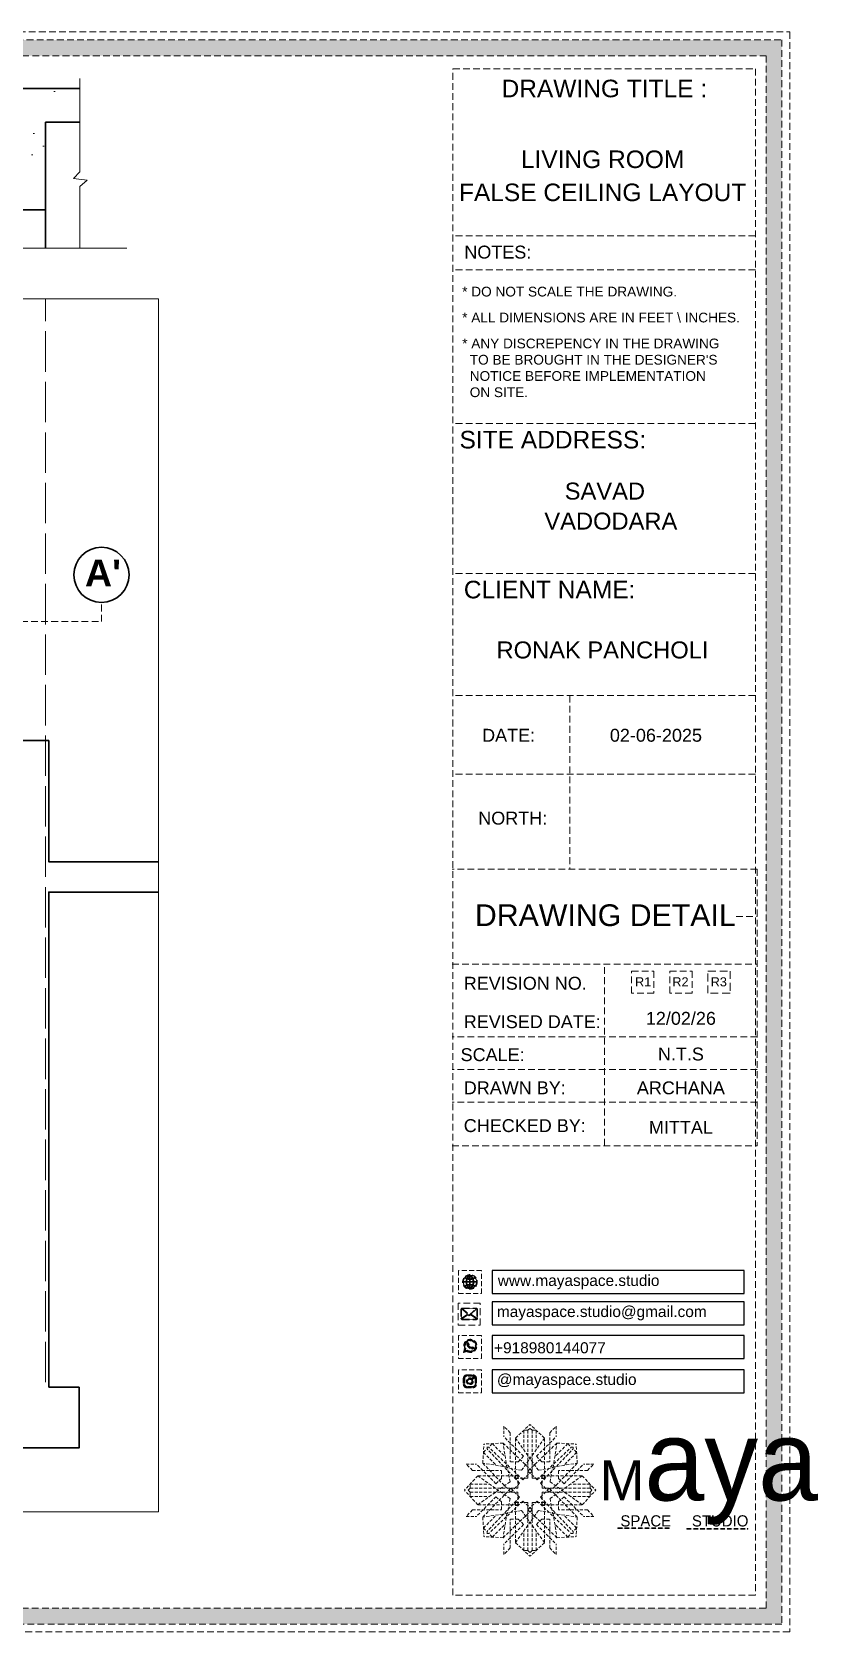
# Model space of a CAD drawing. Header units: millimetres. Extents: x 35877 to 3066687, y -650199 to -40525.
# Drawn here: x 148187.3 to 148304, y -179339.3 to -179101.8 of the extents above; entities that cross this region are included whole.
import ezdxf
from ezdxf.enums import TextEntityAlignment as Align

# ---------------------------------------------------------------- set-up
doc = ezdxf.new("R2010")
doc.units = ezdxf.units.MM
doc.header["$MEASUREMENT"] = 0
for name, pattern in [('ACAD_ISO02W100', [15, 12, -3]), ('DASHED', [0.75, 0.5, -0.25]), ('DASHEDX2', [1.5, 1, -0.5])]:
    doc.linetypes.add(name, pattern=pattern)
for name, color, linetype, lineweight in [('DIM.', 250, 'Continuous', 13), ('Dimension', 10, 'DASHEDX2', 20), ('FALSE CEILING', 6, 'Continuous', 30), ('FURNITURE', 32, 'Continuous', 9), ('furniture dimensions', 1, 'DASHED', 0), ('FURNITURE-1', 252, 'Continuous', 13), ('GROUND FLOOR  ( PLINE )', 251, 'Continuous', 30), ('Labelling', 1, 'Continuous', 25), ('NAME PLATE', 7, 'Continuous', 25), ('SECTION ( SLAB PLine )', 104, 'Continuous', 30), ('XX~SLAB ( BEAM )~ ( DIM )', 7, 'Continuous', 9)]:
    doc.layers.add(name, color=color, linetype=linetype, lineweight=lineweight)
doc.styles.add('Arial', font='arial.ttf')
doc.styles.get("Standard").update_dxf_attribs({"font": 'arial.ttf', "height": 6})

# ---------------------------------------------------------------- blocks, each defined once
blk = doc.blocks.new('FSFSF')
at = {"color": 42, "lineweight": 5, "true_color": 0xe0ac11}
for p, q in [((28600.03, 143.51), (28600.03, 140.16)), ((28602.15, 141.41), (28600.03, 143.51)), ((28602.15, 141.41), (28602.15, 131.95)), ((28603.86, 139.69), (28608.58, 144.08)), ((28607.9, 142.22), (28606.58, 142.22)), ((28606.58, 142.22), (28606.58, 135.84)), ((28607.9, 142.22), (28608.58, 142.85)), ((28607.9, 142.22), (28607.9, 126.58)), ((28613.31, 139.69), (28608.58, 144.08)), ((28609.27, 142.22), (28608.59, 142.85)), ((28609.27, 142.22), (28609.27, 126.58)), ((28609.27, 142.22), (28610.59, 142.22)), ((28610.59, 142.22), (28610.59, 135.84)), ((28615.02, 141.41), (28617.14, 143.51)), ((28615.02, 141.41), (28615.02, 131.95)), ((28617.14, 143.51), (28617.14, 140.16)), ((28593.19, 131.45), (28593.54, 137.71)), ((28593.39, 135), (28594.56, 136.12)), ((28599.8, 138.06), (28593.54, 137.71)), ((28595.12, 136.69), (28594.53, 136.69)), ((28594.56, 136.12), (28594.56, 136.71)), ((28605.17, 124.98), (28594.56, 136.12)), ((28596.24, 137.86), (28595.12, 136.69)), ((28606.27, 126.08), (28595.12, 136.69)), ((28596.24, 137.86), (28600.47, 133.65)), ((28601.03, 130), (28599.8, 138.06)), ((28599.8, 138.05), (28608.58, 129.56)), ((28606.47, 133.76), (28600.03, 140.16)), ((28603.86, 126.58), (28603.86, 139.69)), ((28603.86, 139.69), (28608.58, 133.02)), ((28613.31, 139.69), (28608.59, 133.02)), ((28617.37, 138.05), (28608.59, 129.56)), ((28610.7, 133.76), (28617.14, 140.16)), ((28610.9, 126.08), (28622.05, 136.69)), ((28612.02, 124.98), (28622.62, 136.12)), ((28613.31, 126.58), (28613.31, 139.69)), ((28616.14, 130), (28617.37, 138.06)), ((28620.93, 137.86), (28616.7, 133.65)), ((28617.37, 138.06), (28623.63, 137.71)), ((28620.93, 137.86), (28622.05, 136.69)), ((28622.05, 136.69), (28622.64, 136.69)), ((28622.62, 136.12), (28622.62, 136.71)), ((28623.8, 135), (28622.62, 136.12)), ((28624, 131.45), (28623.65, 137.71)), ((28587.73, 131.22), (28591.08, 131.22)), ((28589.84, 129.1), (28587.73, 131.22)), ((28597.49, 124.78), (28591.08, 131.22)), ((28593.19, 131.45), (28601.69, 122.67)), ((28601.25, 130.22), (28593.19, 131.45)), ((28593.39, 135), (28597.6, 130.78)), ((28604.75, 131.95), (28602.15, 131.95)), ((28606.47, 133.76), (28604.75, 131.95)), ((28605.86, 129.18), (28608.58, 133.02)), ((28611.31, 129.18), (28608.59, 133.02)), ((28610.7, 133.76), (28612.42, 131.95)), ((28612.42, 131.95), (28615.02, 131.95)), ((28623.99, 131.45), (28615.5, 122.67)), ((28615.94, 130.22), (28624, 131.45)), ((28623.8, 135), (28619.59, 130.78)), ((28619.7, 124.78), (28626.1, 131.22)), ((28629.45, 131.22), (28626.1, 131.22)), ((28627.34, 129.1), (28629.45, 131.22)), ((28591.56, 127.39), (28587.17, 122.66)), ((28589.84, 129.1), (28599.29, 129.1)), ((28604.66, 127.39), (28591.56, 127.39)), ((28591.56, 127.39), (28598.23, 122.67)), ((28597.49, 124.78), (28599.29, 126.5)), ((28602.07, 125.39), (28598.23, 122.67)), ((28599.29, 126.5), (28599.29, 129.1)), ((28605.86, 129.18), (28601.03, 130)), ((28602.07, 125.39), (28601.25, 130.22)), ((28603.68, 126.54), (28603.68, 127.39)), ((28604.66, 126.54), (28603.68, 126.54)), ((28604.71, 127.57), (28603.86, 127.57)), ((28607.9, 126.58), (28603.86, 126.58)), ((28604.66, 123.35), (28604.66, 127.39)), ((28604.7, 126.58), (28604.71, 127.57)), ((28606.27, 126.08), (28608.58, 128.27)), ((28607.9, 128.92), (28608.58, 129.56)), ((28607.9, 128.92), (28608.58, 128.27)), ((28609.27, 128.92), (28608.59, 129.56)), ((28609.27, 128.92), (28608.59, 128.27)), ((28610.9, 126.08), (28608.59, 128.27)), ((28609.27, 126.58), (28613.31, 126.58)), ((28611.31, 129.18), (28616.14, 130)), ((28612.46, 126.58), (28612.46, 127.57)), ((28612.46, 127.57), (28613.31, 127.57)), ((28612.52, 123.35), (28612.52, 127.39)), ((28612.52, 127.39), (28625.63, 127.39)), ((28612.52, 126.54), (28613.51, 126.54)), ((28613.51, 126.54), (28613.51, 127.39)), ((28615.12, 125.39), (28615.94, 130.22)), ((28615.12, 125.39), (28618.96, 122.67)), ((28627.34, 129.1), (28617.89, 129.1)), ((28617.89, 126.5), (28617.89, 129.1)), ((28619.7, 124.78), (28617.89, 126.5)), ((28625.63, 127.39), (28618.96, 122.67)), ((28625.63, 127.39), (28630.02, 122.66)), ((28591.56, 117.94), (28587.17, 122.66)), ((28589.03, 123.35), (28588.4, 122.67)), ((28589.03, 121.98), (28588.4, 122.65)), ((28589.03, 123.35), (28589.03, 124.67)), ((28589.03, 124.67), (28595.4, 124.67)), ((28589.03, 123.35), (28604.66, 123.35)), ((28589.03, 121.98), (28604.66, 121.98)), ((28589.03, 121.98), (28589.03, 120.66)), ((28589.03, 120.66), (28595.4, 120.66)), ((28597.49, 120.54), (28591.08, 114.11)), ((28591.56, 117.94), (28598.23, 122.65)), ((28593.19, 113.88), (28601.69, 122.65)), ((28605.17, 120.35), (28594.56, 109.2)), ((28597.49, 120.54), (28599.29, 118.83)), ((28602.07, 119.94), (28598.23, 122.65)), ((28602.33, 123.35), (28601.69, 122.67)), ((28602.33, 121.98), (28601.69, 122.65)), ((28602.33, 123.35), (28602.97, 122.67)), ((28602.33, 121.98), (28602.97, 122.65)), ((28605.17, 124.98), (28602.97, 122.67)), ((28605.17, 120.35), (28602.97, 122.65)), ((28604.66, 121.98), (28604.66, 117.94)), ((28612.02, 124.98), (28614.21, 122.67)), ((28612.02, 120.35), (28614.21, 122.65)), ((28612.02, 120.35), (28622.62, 109.2)), ((28628.16, 123.35), (28612.52, 123.35)), ((28612.52, 121.98), (28612.52, 117.94)), ((28628.16, 121.98), (28612.52, 121.98)), ((28614.85, 123.35), (28614.21, 122.67)), ((28614.85, 121.98), (28614.21, 122.65)), ((28614.85, 123.35), (28615.5, 122.67)), ((28614.85, 121.98), (28615.5, 122.65)), ((28615.12, 119.94), (28618.96, 122.65)), ((28623.99, 113.88), (28615.5, 122.65)), ((28619.7, 120.54), (28617.89, 118.83)), ((28625.63, 117.94), (28618.96, 122.65)), ((28619.7, 120.54), (28626.1, 114.11)), ((28628.16, 124.67), (28621.78, 124.67)), ((28628.16, 120.66), (28621.78, 120.66)), ((28625.63, 117.94), (28630.02, 122.66)), ((28628.16, 123.35), (28628.16, 124.67)), ((28628.16, 123.35), (28628.78, 122.67)), ((28628.16, 121.98), (28628.78, 122.65)), ((28628.16, 121.98), (28628.16, 120.66)), ((28589.84, 116.23), (28587.73, 114.11)), ((28589.84, 116.23), (28599.29, 116.23)), ((28604.66, 117.94), (28591.56, 117.94)), ((28601.25, 115.1), (28593.19, 113.87)), ((28606.27, 119.15), (28595.12, 108.54)), ((28599.29, 118.83), (28599.29, 116.23)), ((28599.8, 107.17), (28608.58, 115.67)), ((28601.03, 115.23), (28599.8, 107.17)), ((28605.86, 116.05), (28601.03, 115.23)), ((28602.07, 119.94), (28601.25, 115.1)), ((28604.66, 118.78), (28603.68, 118.78)), ((28603.68, 118.78), (28603.68, 117.94)), ((28607.9, 118.65), (28603.86, 118.65)), ((28603.86, 118.65), (28603.86, 105.54)), ((28604.71, 117.66), (28603.86, 117.66)), ((28604.7, 118.65), (28604.71, 117.66)), ((28605.86, 116.05), (28608.58, 112.21)), ((28606.27, 119.15), (28608.58, 116.96)), ((28607.9, 103.01), (28607.9, 118.65)), ((28607.9, 116.31), (28608.58, 116.96)), ((28607.9, 116.31), (28608.58, 115.67)), ((28610.9, 119.15), (28608.59, 116.96)), ((28609.27, 116.31), (28608.59, 116.96)), ((28609.27, 116.31), (28608.59, 115.67)), ((28611.31, 116.05), (28608.59, 112.21)), ((28617.37, 107.17), (28608.59, 115.67)), ((28609.27, 118.65), (28613.31, 118.65)), ((28609.27, 103.01), (28609.27, 118.65)), ((28610.9, 119.15), (28622.05, 108.54)), ((28611.31, 116.05), (28616.14, 115.23)), ((28612.46, 118.65), (28612.46, 117.66)), ((28612.46, 117.66), (28613.31, 117.66)), ((28612.52, 118.78), (28613.51, 118.78)), ((28612.52, 117.94), (28625.63, 117.94)), ((28613.31, 118.65), (28613.31, 105.54)), ((28613.51, 118.78), (28613.51, 117.94)), ((28615.12, 119.94), (28615.94, 115.1)), ((28615.94, 115.1), (28624, 113.87)), ((28616.14, 115.23), (28617.37, 107.17)), ((28617.89, 118.83), (28617.89, 116.23)), ((28627.34, 116.23), (28617.89, 116.23)), ((28627.34, 116.23), (28629.45, 114.11)), ((28587.73, 114.11), (28591.08, 114.11)), ((28593.19, 113.87), (28593.54, 107.62)), ((28593.39, 110.32), (28597.6, 114.55)), ((28593.39, 110.32), (28594.56, 109.2)), ((28596.24, 107.37), (28600.47, 111.58)), ((28606.47, 111.47), (28600.03, 105.07)), ((28602.15, 103.82), (28602.15, 113.27)), ((28604.75, 113.27), (28602.15, 113.27)), ((28603.86, 105.54), (28608.58, 112.21)), ((28606.47, 111.47), (28604.75, 113.27)), ((28613.31, 105.54), (28608.59, 112.21)), ((28610.7, 111.47), (28612.42, 113.27)), ((28610.7, 111.47), (28617.14, 105.07)), ((28612.42, 113.27), (28615.02, 113.27)), ((28615.02, 103.82), (28615.02, 113.27)), ((28620.93, 107.37), (28616.7, 111.58)), ((28623.8, 110.32), (28619.59, 114.55)), ((28623.8, 110.32), (28622.62, 109.2)), ((28624, 113.87), (28623.65, 107.62)), ((28629.45, 114.11), (28626.1, 114.11)), ((28599.8, 107.17), (28593.54, 107.52)), ((28595.12, 108.54), (28594.53, 108.54)), ((28594.56, 109.2), (28594.56, 108.61)), ((28596.24, 107.37), (28595.12, 108.54)), ((28600.03, 101.71), (28600.03, 105.07)), ((28603.86, 105.54), (28608.58, 101.15)), ((28606.58, 103.01), (28606.58, 109.38)), ((28613.31, 105.54), (28608.58, 101.15)), ((28610.59, 103.01), (28610.59, 109.38)), ((28617.14, 101.71), (28617.14, 105.07)), ((28617.37, 107.17), (28623.63, 107.52)), ((28620.93, 107.37), (28622.05, 108.54)), ((28622.05, 108.54), (28622.64, 108.54)), ((28622.62, 109.2), (28622.62, 108.61)), ((28602.15, 103.82), (28600.03, 101.71)), ((28607.9, 103.01), (28606.58, 103.01)), ((28607.9, 103.01), (28608.58, 102.38)), ((28609.27, 103.01), (28608.59, 102.38)), ((28609.27, 103.01), (28610.59, 103.01)), ((28615.02, 103.82), (28617.14, 101.71))]:
    blk.add_line(p, q, dxfattribs=at)
blk = doc.blocks.new('hgwg')
at = {"layer": 'Dimension', "true_color": 0xd39e00}
h = blk.add_hatch(color=42, dxfattribs=at)
h.dxf.hatch_style = 1
h.paths.add_polyline_path([(27505.71, 45.05), (27494.27, 45.05), (27494.27, 44.9), (27505.71, 44.9)])
h = blk.add_hatch(color=42, dxfattribs=at)
h.dxf.hatch_style = 1
h.paths.add_polyline_path([(27523.3, 44.9), (27509.68, 44.9), (27509.68, 44.75), (27523.3, 44.75)])
at = {"layer": 'Dimension', "color": 42, "true_color": 0xd39e00}
for p, q in [((27494.27, 45.05), (27505.71, 45.05)), ((27494.27, 44.9), (27494.27, 45.05)), ((27494.27, 44.9), (27505.71, 44.9)), ((27505.71, 45.05), (27505.71, 44.9)), ((27509.68, 44.9), (27523.3, 44.9)), ((27509.68, 44.9), (27509.68, 44.75)), ((27509.68, 44.75), (27523.3, 44.75)), ((27523.3, 44.75), (27523.3, 44.9))]:
    blk.add_line(p, q, dxfattribs=at)
at = {"layer": 'Dimension', "color": 42, "true_color": 0xd39e00, "attachment_point": 1}
for s, width, insert, char_height in [('{\\fCinzel|b0|i0|c0|p2;\\H1.5x;M\\fAmsterdam One|b0|i0|c0|p2;\\H2x;aya}', 85.3277, (27490.17, 69.17), 6), ('{\\fCinzel|b0|i0|c0|p0;SPACE     STUDIO}', 66.129, (27494.83, 47.86), 2.5)]:
    blk.add_mtext_dynamic_manual_height_columns(s, width=width, gutter_width=30, heights=[0], dxfattribs=dict(at, insert=insert, char_height=char_height))
blk = doc.blocks.new('aggerg')
at = {"layer": 'Dimension', "color": 42, "true_color": 0xd39e00}
blk.add_lwpolyline([(-1.41, 1.41), (1.41, 1.41), (1.41, -1.41), (-1.41, -1.41)], close=True, dxfattribs=at)
at = {"layer": 'NAME PLATE', "lineweight": 0, "insert": (-0.03, 0.62), "char_height": 1.151, "width": 2.2458, "attachment_point": 2, "style": 'Arial'}
blk.add_mtext('R3', dxfattribs=at)
blk = doc.blocks.new('QEGW4TG')
at = {"layer": 'Dimension', "true_color": 0x000000}
h = blk.add_hatch(color=18, dxfattribs=at)
h.dxf.hatch_style = 1
h.paths.add_polyline_path([(2.69, 1.93, 0.170513), (2.95, 1.97, 0.190337), (3.11, 2.18, 0.316231), (3.07, 2.28), (2.79, 2.37, 0.273721), (2.69, 2.34, 0.040749), (2.63, 2.27, -0.441282), (2.53, 2.25, -0.11828), (2.06, 2.64, -0.441282), (2.07, 2.74, 0.040749), (2.13, 2.81, 0.290083), (2.14, 2.92), (2.01, 3.18, 0.316231), (1.91, 3.2, 0.190337), (1.73, 3, 0.170513), (1.72, 2.74, 0.252784)], flags=0)
h.paths.add_polyline_path([(1.19, 1.98), (1.03, 1.3, 0.550912), (1.11, 1.23), (1.75, 1.39, 6.344125)])
h.paths.add_polyline_path([(1.81, 1.7), (1.4, 1.6), (1.5, 2.03, -9.071339)], flags=16)
h.paths.add_polyline_path([(3.11, 2.16, -0.17811), (2.95, 1.97, -0.170513), (2.69, 1.93, -0.252784), (1.72, 2.74, -0.170513), (1.73, 3, -0.17811), (1.89, 3.19, -0.370089), (2.01, 3.18), (2.14, 2.92, -0.307185), (2.13, 2.8, -0.041087), (2.06, 2.73, 0.321676), (2.05, 2.65, 0.126524), (2.55, 2.24, 0.312216), (2.62, 2.26, -0.041087), (2.68, 2.34, -0.290673), (2.79, 2.37), (3.07, 2.28, -0.370089)], flags=0)
h = blk.add_hatch(color=18, dxfattribs=at)
h.dxf.hatch_style = 1
h.paths.add_polyline_path([(2.79, 2.37, 0.273721), (2.69, 2.34, 0.040749), (2.63, 2.27, -0.441282), (2.53, 2.25, -0.11828), (2.06, 2.64, -0.441282), (2.07, 2.74, 0.040749), (2.13, 2.81, 0.290083), (2.14, 2.92), (2.01, 3.18, 0.316231), (1.91, 3.2, 0.190337), (1.73, 3, 0.170513), (1.72, 2.74, 0.252784), (2.69, 1.93, 0.170513), (2.95, 1.97, 0.190337), (3.11, 2.18, 0.316231), (3.07, 2.28)])
for p, q in [((1.19, 1.98), (1.03, 1.3)), ((1.1, 1.23), (1.75, 1.39)), ((1.5, 2.03), (1.4, 1.6)), ((1.4, 1.6), (1.81, 1.7)), ((2.01, 3.18), (2.14, 2.92)), ((3.07, 2.28), (2.8, 2.36))]:
    blk.add_line(p, q)
blk.add_lwpolyline([(0, 0), (4.68, 0), (4.68, 4.68), (0, 4.68)], close=True)
for centre, radius, start, end in [((2.39, 2.56), 1.34, 241.4727, 205.6422), ((2.39, 2.56), 1.04, 235.9962, 210.8333), ((1.09, 1.29), 0.0598, 164.8483, 282.1458), ((2.09, 2.87), 0.39, 159.7007, 198.4072), ((2.96, 3.23), 1.33, 201.4218, 258.1669), ((2.07, 2.87), 0.364, 118.9685, 159.3648), ((1.94, 3.12), 0.0896, 41.8985, 123.1344), ((2.11, 2.68), 0.066, 135.9932, 224.8892), ((1.67, 3.16), 0.586, 312.4617, 321.8728), ((3.12, 3.42), 1.31, 216.5455, 243.5279), ((2.05, 2.87), 0.104, 320.3924, 28.6971), ((2.57, 2.3), 0.066, 234.2482, 323.1441), ((3.11, 1.94), 0.586, 137.2645, 146.6756), ((2.76, 2.27), 0.104, 70.4402, 138.745), ((2.75, 2.31), 0.39, 260.7301, 299.4366), ((2.76, 2.29), 0.364, 299.7725, 340.1688), ((3.03, 2.2), 0.0896, 336.0029, 57.2388)]:
    blk.add_arc(centre, radius, start, end)
blk = doc.blocks.new('ASGERG')
at = {"layer": 'Dimension', "true_color": 0x000000}
h = blk.add_hatch(color=18, dxfattribs=at)
h.dxf.hatch_style = 1
h.paths.add_polyline_path([(0.99, 1.7, 0.353872), (1.69, 1.03), (2.96, 1.03, 0.353872), (3.66, 1.7), (3.66, 2.99, 0.353872), (2.96, 3.67), (1.69, 3.67, 0.353872), (0.99, 2.99)])
h.paths.add_polyline_path([(1.27, 2.97, -0.353872), (1.72, 3.4), (2.94, 3.4, -0.353872), (3.38, 2.97), (3.38, 1.72, -0.353872), (2.94, 1.3), (1.72, 1.3, -0.353872), (1.27, 1.72)], flags=16)
h.paths.add_polyline_path([(3.02, 2.35, -1), (1.64, 2.35, -1)], flags=0)
h.paths.add_polyline_path([(2.74, 2.35, -1), (1.92, 2.35, -1)], flags=0)
h.paths.add_polyline_path([(2.86, 3.02, -1), (3.19, 3.02, -1)], flags=0)
h.paths.add_polyline_path([(1.64, 2.35, 1), (3.02, 2.35, 1)], flags=0)
h = blk.add_hatch(color=18, dxfattribs=at)
h.dxf.hatch_style = 1
h.paths.add_polyline_path([(1.64, 2.35, 1), (3.02, 2.35, 1)])
h.paths.add_polyline_path([(2.74, 2.35, -1), (1.92, 2.35, -1)], flags=16)
h = blk.add_hatch(color=18, dxfattribs=at)
h.dxf.hatch_style = 1
h.paths.add_polyline_path([(3.19, 3.02, 1), (2.86, 3.02, 1)])
for p, q in [((1.69, 3.67), (2.96, 3.67)), ((2.94, 3.4), (1.72, 3.4)), ((0.99, 2.99), (0.99, 1.7)), ((1.27, 2.97), (1.27, 1.72)), ((1.69, 1.03), (2.96, 1.03)), ((2.94, 1.3), (1.72, 1.3)), ((3.38, 2.97), (3.38, 1.72)), ((3.66, 2.99), (3.66, 1.7))]:
    blk.add_line(p, q)
blk.add_lwpolyline([(0, 0), (4.68, 0), (4.68, 4.68), (0, 4.68)], close=True)
for centre, radius in [((2.33, 2.35), 0.694), ((2.33, 2.35), 0.414), ((3.02, 3.02), 0.168)]:
    blk.add_circle(centre, radius)
for centre, radius, start, end in [((1.76, 2.89), 0.778, 94.8631, 172.8127), ((1.76, 2.91), 0.491, 94.8631, 172.8127), ((2.9, 2.91), 0.491, 7.1873, 85.1369), ((2.89, 2.89), 0.778, 7.1873, 85.1369), ((1.76, 1.8), 0.778, 187.1873, 265.1369), ((1.76, 1.78), 0.491, 187.1873, 265.1369), ((2.9, 1.78), 0.491, 274.8631, 352.8127), ((2.89, 1.8), 0.778, 274.8631, 352.8127)]:
    blk.add_arc(centre, radius, start, end)
blk = doc.blocks.new('DTGWEGEARG')
at = {"layer": 'Dimension', "true_color": 0x000000}
h = blk.add_hatch(color=18, dxfattribs=at)
h.dxf.hatch_style = 1
h.paths.add_polyline_path([(3.83, 2.34, 1), (0.85, 2.34, 1)])
h.paths.add_polyline_path([(2.51, 1.01, 0.105795), (2.96, 1.58, -0.055205), (3.3, 1.41, -0.169822)], flags=16)
h.paths.add_polyline_path([(2.41, 1.12), (2.41, 1.69, -0.058279), (2.81, 1.63, -0.103353)], flags=16)
h.paths.add_polyline_path([(2.26, 1.13, -0.101741), (1.87, 1.63, -0.057171), (2.26, 1.69)], flags=16)
h.paths.add_polyline_path([(2.17, 1.01, -0.169822), (1.38, 1.41, -0.055205), (1.72, 1.58, 0.105795)], flags=16)
h.paths.add_polyline_path([(3.02, 1.72, 0.081336), (3.13, 2.27), (3.68, 2.27, -0.152069), (3.4, 1.52, 0.05687)], flags=16)
h.paths.add_polyline_path([(2.87, 1.77, 0.061945), (2.41, 1.84), (2.41, 2.27), (2.98, 2.27, -0.081344)], flags=16)
h.paths.add_polyline_path([(2.26, 1.84, 0.060923), (1.8, 1.77, -0.081344), (1.7, 2.27), (2.26, 2.27)], flags=16)
h.paths.add_polyline_path([(1.66, 1.72, 0.05687), (1.28, 1.52, -0.152069), (1, 2.27), (1.55, 2.27, 0.081336)], flags=16)
h.paths.add_polyline_path([(2.41, 2.42), (2.41, 2.83, 0.061945), (2.87, 2.91, -0.080009), (2.98, 2.42)], flags=16)
h.paths.add_polyline_path([(3.13, 2.42, 0.080116), (3.02, 2.96, 0.05687), (3.4, 3.16, 0.028258), (3.3, 3.27, -0.055205), (2.96, 3.1, 0.105795), (2.51, 3.67, -0.36029), (3.68, 2.42)], flags=16)
h.paths.add_polyline_path([(2.26, 2.42), (1.7, 2.42, -0.080009), (1.8, 2.91, 0.060923), (2.26, 2.84)], flags=16)
h.paths.add_polyline_path([(1.55, 2.42), (1, 2.42, -0.150466), (1.28, 3.16, 0.05687), (1.66, 2.96, 0.080116)], flags=16)
h.paths.add_polyline_path([(2.41, 2.98), (2.41, 3.56, -0.103353), (2.81, 3.05, -0.058279)], flags=16)
h.paths.add_polyline_path([(2.26, 2.99, -0.057171), (1.87, 3.05, -0.101741), (2.26, 3.55)], flags=16)
h.paths.add_polyline_path([(1.72, 3.1, -0.055205), (1.38, 3.27, -0.169822), (2.17, 3.67, 0.105795)], flags=16)
blk.add_lwpolyline([(0, 0), (4.68, 0), (4.68, 4.68), (0, 4.68)], close=True)
at = {"layer": 'Dimension', "color": 18, "true_color": 0x000000}
for p, q in [((2.26, 3.55), (2.26, 2.99)), ((2.41, 3.56), (2.41, 2.98)), ((1, 2.42), (1.55, 2.42)), ((1, 2.27), (1.55, 2.27)), ((1.7, 2.42), (2.26, 2.42)), ((1.7, 2.27), (2.26, 2.27)), ((2.26, 2.84), (2.26, 2.42)), ((2.26, 2.27), (2.26, 1.84)), ((2.26, 1.69), (2.26, 1.13)), ((2.41, 2.83), (2.41, 2.42)), ((2.41, 2.42), (2.98, 2.42)), ((2.41, 2.27), (2.98, 2.27)), ((2.41, 2.27), (2.41, 1.84)), ((2.41, 1.69), (2.41, 1.12)), ((3.13, 2.42), (3.68, 2.42)), ((3.13, 2.27), (3.68, 2.27))]:
    blk.add_line(p, q, dxfattribs=at)
blk.add_circle((2.34, 2.34), 1.49, dxfattribs=at)
for centre, radius, start, end in [((2.34, 2.34), 1.34, 97.3549, 135.9073), ((2.34, 4.74), 1.75, 236.7417, 249.3811), ((3.28, 2.34), 1.73, 129.9301, 154.0867), ((3.28, 2.34), 1.58, 130.1073, 153.3446), ((1.4, 2.34), 1.58, 26.6554, 50.2584), ((2.34, 2.34), 1.34, 3.3907, 82.6451), ((1.4, 2.34), 1.73, 25.9133, 50.0699), ((2.34, 4.74), 1.75, 290.6189, 303.2583), ((2.34, 2.34), 1.34, 142.3819, 176.6093), ((2.34, 2.34), 1.34, 183.0315, 217.6181), ((2.34, 4.74), 1.9, 236.1399, 249.1595), ((2.34, -0.06), 1.9, 110.8405, 123.8601), ((2.34, -0.06), 1.75, 110.6189, 123.2583), ((2.34, 2.34), 1.34, 224.0927, 262.6451), ((3.28, 2.34), 1.73, 159.0567, 177.3789), ((3.28, 2.34), 1.73, 182.3435, 200.9433), ((3.28, 2.34), 1.58, 158.8325, 177.1302), ((3.28, 2.34), 1.58, 182.5658, 201.1675), ((3.28, 2.34), 1.73, 205.9133, 230.0699), ((2.34, 4.74), 1.9, 253.6799, 267.6253), ((2.34, -0.06), 1.9, 92.3747, 106.3201), ((2.34, 4.74), 1.75, 254.3336, 267.422), ((2.34, -0.06), 1.75, 92.578, 105.6664), ((3.28, 2.34), 1.58, 206.6554, 229.8927), ((2.34, 4.74), 1.75, 272.3248, 285.6664), ((2.34, 4.74), 1.9, 272.1415, 286.3201), ((2.34, -0.06), 1.9, 73.6799, 87.8585), ((2.34, -0.06), 1.75, 74.3336, 87.6752), ((1.4, 2.34), 1.58, 309.7416, 333.3446), ((1.4, 2.34), 1.73, 309.9301, 334.0867), ((2.34, 2.34), 1.34, 277.3549, 315.9073), ((1.4, 2.34), 1.58, 2.8698, 21.1675), ((1.4, 2.34), 1.58, 338.8325, 357.4342), ((2.34, -0.06), 1.75, 56.7417, 69.3811), ((2.34, 4.74), 1.9, 290.8405, 303.8601), ((1.4, 2.34), 1.73, 2.6211, 20.9433), ((1.4, 2.34), 1.73, 339.0567, 357.6565), ((2.34, -0.06), 1.9, 56.1399, 69.1595), ((2.34, 2.34), 1.34, 322.3819, 356.9685)]:
    blk.add_arc(centre, radius, start, end, dxfattribs=at)

msp = doc.modelspace()

# ---------------------------------------------------------------- hatches: boundary and pattern name
at = {"layer": 'Dimension', "true_color": 0xd39e00, "transparency": 33554687}
h = msp.add_hatch(color=42, dxfattribs=at)
h.paths.add_polyline_path([(147964.5076, -179102.964), (147964.5076, -179338.1464), (148298.6327, -179338.1464), (148298.6327, -179102.964)])
h.paths.add_polyline_path([(147966.8526, -179105.309), (148296.2877, -179105.309), (148296.2877, -179335.8015), (147966.8526, -179335.8015)], flags=16)
at = {"layer": 'Dimension', "true_color": 0x000000, "transparency": 33554687}
h = msp.add_hatch(color=18, dxfattribs=at)
h.dxf.hatch_style = 1
h.paths.add_polyline_path([(148253.2135, -179292.9657, 0.41421356), (148253.4625, -179292.7168), (148253.4625, -179291.4719, 0.41421356), (148253.2135, -179291.2229), (148251.2355, -179291.2229, 0.41421356), (148250.9865, -179291.4719), (148250.9865, -179292.7168, 0.41421356), (148251.2355, -179292.9657)])
h.paths.add_polyline_path([(148252.4081, -179292.2156), (148253.3235, -179292.8268, -0.19891237), (148253.2135, -179292.8724), (148251.2355, -179292.8724, -0.19891237), (148251.1254, -179292.8268), (148252.0409, -179292.2156), (148252.2245, -179292.3875)], flags=16)
h.paths.add_polyline_path([(148252.2245, -179292.2596), (148251.2176, -179291.3173, -0.02878333), (148251.2355, -179291.3163), (148253.2135, -179291.3163, -0.02878333), (148253.2314, -179291.3173)], flags=16)
h.paths.add_polyline_path([(148252.4781, -179292.1501), (148253.322, -179291.3603, -0.20248192), (148253.3691, -179291.4719), (148253.3691, -179292.7168, -0.04307597), (148253.3668, -179292.7434)], flags=16)
h.paths.add_polyline_path([(148251.9708, -179292.1501), (148251.0821, -179292.7434, -0.04307597), (148251.0798, -179292.7168), (148251.0798, -179291.4719, -0.20248192), (148251.1269, -179291.3603)], flags=16)
at = {"layer": 'FURNITURE-1', "lineweight": 0, "true_color": 0xc7c8ca, "transparency": 33554687}
h = msp.add_hatch(dxfattribs=at)
h.set_pattern_fill('AR-CONC', color=9, scale=2)
h.set_pattern_definition([(50, (30.029, 227.097), (14.34520365, -1.2550427), [1.5, -16.5]), (355, (30.029, 227.097), (-2.7750267, 15.0438427), [1.2, -13.2]), (100.4514445, (31.224, 226.992), (11.5701769, 13.7887998), [1.2748038, -14.0228422]), (46.1842, (30.029, 231.097), (21.3448266, -3.3103856), [2.25, -24.75]), (96.635635, (31.808, 230.82), (18.693239, 19.482372), [1.9122068, -21.0342752]), (351.184164, (30.03, 231.097), (18.693239, 19.482372), [1.8, -19.8]), (21, (32.029, 230.097), (11.93814104, -8.0523778), [1.5, -16.5]), (326, (32.029, 230.097), (4.8663066, 14.5030009), [1.2, -13.2]), (71.451445, (33.024, 229.426), (16.8044475, 6.45062306), [1.2748038, -14.0228422]), (37.5, (30.029, 227.097), (0.24319711, 6.65787708), [0, -13.04, 0, -13.4, 0, -13.25]), (7.5, (30.029, 227.097), (5.26139075, 7.88823424), [0, -7.64, 0, -12.74, 0, -5.05]), (327.5, (25.569, 227.097), (10.67644872, -0.45109743), [0, -5, 0, -15.6, 0, -20.7]), (317.5, (23.569, 227.097), (11.6637234, 2.00209965), [0, -6.5, 0, -10.36, 0, -14.7])])
h.paths.add_polyline_path([(148189.3013, -179115.1863), (148194.4168, -179115.1863), (148194.4168, -179110.1863), (148020.6179, -179110.1863), (148020.6179, -179115.1863), (148180.3013, -179115.1863), (148180.3013, -179128.1863), (148189.3013, -179128.1863)])

# ---------------------------------------------------------------- linework, layer by layer
at = {"color": 18, "true_color": 0x000000, "transparency": 33554687, "elevation": 0.2925}
for points in [[(148255.6165, -179289.0661), (148293.0548, -179289.0661), (148293.0548, -179285.6444), (148255.6165, -179285.6444)], [(148255.6165, -179293.7364), (148293.0548, -179293.7364), (148293.0548, -179290.3147), (148255.6165, -179290.3147)], [(148255.6339, -179298.718), (148293.0548, -179298.718), (148293.0548, -179295.2963), (148255.6339, -179295.2963)], [(148255.6165, -179303.8187), (148293.0548, -179303.8187), (148293.0548, -179300.3969), (148255.6165, -179300.3969)]]:
    msp.add_lwpolyline(points, close=True, dxfattribs=at)
at = {"layer": 'Dimension', "color": 42, "true_color": 0xd39e00, "transparency": 33554687}
for p, q in [((148294.7002, -179132.0468, 0.2925), (148249.8037, -179132.0468, 0.2925)), ((148294.7002, -179137.1048, 0.2925), (148249.8037, -179137.1048, 0.2925)), ((148294.7002, -179159.9231, 0.2925), (148249.8037, -179159.9231, 0.2925)), ((148294.7002, -179182.1769, 0.2925), (148249.8037, -179182.1769, 0.2925)), ((148294.7002, -179200.3099, 0.2925), (148249.8037, -179200.3099, 0.2925)), ((148267.1746, -179200.3099, 0.2925), (148267.1746, -179226.0846, 0.2925)), ((148294.7002, -179211.9768, 0.2925), (148249.8037, -179211.9768, 0.2925)), ((148294.9722, -179226.0846, 0.2925), (148249.6649, -179226.0846, 0.2925)), ((148294.9722, -179226.0846, 0.2925), (148294.9722, -179267.1213, 0.2925)), ((148291.8471, -179233.1195, 0.2925), (148294.9722, -179233.1195, 0.2925)), ((148249.6649, -179240.1543, 0.2925), (148294.9722, -179240.1543, 0.2925)), ((148272.3185, -179267.1213, 0.2925), (148272.3185, -179240.1543, 0.2925)), ((148294.9722, -179250.9411, 0.2925), (148249.6649, -179250.9411, 0.2925)), ((148294.9722, -179255.7992, 0.2925), (148249.6649, -179255.7992, 0.2925)), ((148294.9722, -179260.6572, 0.2925), (148249.6649, -179260.6572, 0.2925)), ((148249.6649, -179267.1213, 0.2925), (148294.9722, -179267.1213, 0.2925))]:
    msp.add_line(p, q, dxfattribs=at)
at = {"layer": 'Dimension', "color": 18, "true_color": 0x000000, "transparency": 33554687}
for p, q in [((148250.9865, -179291.4719, 0.2925), (148250.9865, -179292.7168, 0.2925)), ((148251.0798, -179291.4719, 0.2925), (148251.0798, -179292.7168, 0.2925)), ((148251.0821, -179292.7434, 0.2925), (148251.9708, -179292.1501, 0.2925)), ((148251.1254, -179292.8268, 0.2925), (148252.0409, -179292.2156, 0.2925)), ((148251.1269, -179291.3603, 0.2925), (148251.9708, -179292.1501, 0.2925)), ((148251.2176, -179291.3173, 0.2925), (148252.2245, -179292.2596, 0.2925)), ((148251.2355, -179291.2229, 0.2925), (148253.2135, -179291.2229, 0.2925)), ((148251.2355, -179291.3163, 0.2925), (148253.2135, -179291.3163, 0.2925)), ((148252.0409, -179292.2156, 0.2925), (148252.2245, -179292.3875, 0.2925)), ((148252.2245, -179292.2596, 0.2925), (148253.2314, -179291.3173, 0.2925)), ((148252.2245, -179292.3875, 0.2925), (148252.4081, -179292.2156, 0.2925)), ((148253.3235, -179292.8268, 0.2925), (148252.4081, -179292.2156, 0.2925)), ((148252.4781, -179292.1501, 0.2925), (148253.322, -179291.3603, 0.2925)), ((148253.3668, -179292.7434, 0.2925), (148252.4781, -179292.1501, 0.2925)), ((148253.3691, -179291.4719, 0.2925), (148253.3691, -179292.7168, 0.2925)), ((148253.4625, -179291.4719, 0.2925), (148253.4625, -179292.7168, 0.2925)), ((148251.2355, -179292.8724, 0.2925), (148253.2135, -179292.8724, 0.2925)), ((148251.2355, -179292.9657, 0.2925), (148253.2135, -179292.9657, 0.2925))]:
    msp.add_line(p, q, dxfattribs=at)
at = {"layer": 'Dimension', "color": 42, "true_color": 0xd39e00, "transparency": 33554687, "elevation": 0.2925}
for points in [[(147963.3351, -179101.7915), (148299.8052, -179101.7915), (148299.8052, -179339.3189), (147963.3351, -179339.3189)], [(147964.5076, -179102.964), (148298.6327, -179102.964), (148298.6327, -179338.1464), (147964.5076, -179338.1464)], [(147966.8526, -179105.309), (148296.2877, -179105.309), (148296.2877, -179335.8015), (147966.8526, -179335.8015)], [(148249.8037, -179333.8716), (148249.8037, -179107.2389), (148294.7002, -179107.2389), (148294.7002, -179333.8716)], [(148276.3289, -179241.1979), (148279.6351, -179241.1979), (148279.6351, -179244.5041), (148276.3289, -179244.5041)], [(148281.9923, -179241.1979), (148285.2985, -179241.1979), (148285.2985, -179244.5041), (148281.9923, -179244.5041)]]:
    msp.add_lwpolyline(points, close=True, dxfattribs=at)
at = {"layer": 'Dimension', "transparency": 33554687, "elevation": 0.2925}
msp.add_lwpolyline([(148250.5957, -179293.7621), (148253.8498, -179293.7621), (148253.8498, -179290.508), (148250.5957, -179290.508)], close=True, dxfattribs=at)
at = {"layer": 'Dimension', "color": 18, "true_color": 0x000000, "transparency": 33554687}
for centre, radius, start, end in [((148251.2355, -179291.4719, 0.2925), 0.249, 90, 180), ((148251.2355, -179292.7168, 0.2925), 0.249, 180, 270), ((148251.2355, -179291.4719, 0.2925), 0.1556, 134.21354, 180), ((148251.2355, -179292.7168, 0.2925), 0.1556, 180, 189.86619), ((148251.2355, -179291.4719, 0.2925), 0.1556, 90, 96.594811), ((148253.2135, -179291.4719, 0.2925), 0.249, 0, 90), ((148253.2135, -179291.4719, 0.2925), 0.1556, 83.405189, 90), ((148253.2135, -179292.7168, 0.2925), 0.249, 270, 0), ((148253.2135, -179291.4719, 0.2925), 0.1556, 0, 45.78646), ((148253.2135, -179292.7168, 0.2925), 0.1556, 350.13381, 0), ((148251.2355, -179292.7168, 0.2925), 0.1556, 224.999954, 270), ((148253.2135, -179292.7168, 0.2925), 0.1556, 270, 315.000046)]:
    msp.add_arc(centre, radius, start, end, dxfattribs=at)
at = {"layer": 'FALSE CEILING', "color": 1, "linetype": 'DASHEDX2', "lineweight": 0, "transparency": 33554687, "elevation": 4.2221}
msp.add_lwpolyline([(148011.6637, -179186.6585), (148011.6637, -179189.2993), (148197.6197, -179189.2993), (148197.6197, -179186.4728)], dxfattribs=at)
at = {"layer": 'FURNITURE', "color": 18, "lineweight": 0, "true_color": 0x000000, "transparency": 33554687, "elevation": 0.0549}
msp.add_lwpolyline([(148017.7073, -179141.4203), (148206.0881, -179141.4203), (148206.0881, -179321.4596), (148017.7073, -179321.4596)], close=True, dxfattribs=at)
at = {"layer": 'furniture dimensions', "color": 9, "linetype": 'Continuous', "lineweight": 0, "true_color": 0xc7c8ca, "transparency": 33554687, "elevation": 0.0495}
msp.add_lwpolyline([(148194.4168, -179108.6863), (148194.4168, -179122.5384), (148193.4534, -179123.5617), (148195.4923, -179123.8117), (148194.4168, -179124.7191), (148194.4168, -179133.8875)], dxfattribs=at)
at = {"layer": 'furniture dimensions', "color": 9, "linetype": 'Continuous', "lineweight": 0, "true_color": 0xc7c8ca, "transparency": 33554687}
msp.add_lwpolyline([(148015.484, -179133.8875), (148107.5324, -179133.8875), (148108.3107, -179135.068), (148108.5607, -179132.5864), (148109.1431, -179133.8875), (148201.3873, -179133.8875)], dxfattribs=at)
at = {"layer": 'FURNITURE-1', "color": 1, "linetype": 'ByBlock', "lineweight": 30, "transparency": 33554687}
msp.add_circle((148197.6197, -179182.3788, 4.2221), 4.0941, dxfattribs=at)
at = {"layer": 'GROUND FLOOR  ( PLINE )', "transparency": 33554687, "elevation": 0.0495}
for points in [[(148206.0881, -179224.979), (148189.8013, -179224.979), (148189.8013, -179206.979), (148185.3013, -179206.979), (148185.3013, -179302.979), (148158.3013, -179302.979), (148158.3013, -179311.979), (148189.8013, -179311.979)], [(148189.8013, -179302.979), (148189.8013, -179229.479), (148206.0881, -179229.479)], [(148189.8013, -179311.979), (148189.8013, -179311.979), (148194.3013, -179311.979), (148194.3013, -179302.979), (148189.8013, -179302.979)]]:
    msp.add_lwpolyline(points, dxfattribs=at)
at = {"layer": 'Labelling', "color": 251, "linetype": 'ACAD_ISO02W100', "lineweight": 0, "ltscale": 0.5, "true_color": 0x636466, "transparency": 33554687}
msp.add_line((148189.3013, -179302.2283, 0.0495), (148189.3013, -179141.4203, 0.0495), dxfattribs=at)
at = {"layer": 'SECTION ( SLAB PLine )', "color": 1, "transparency": 33554687}
for p, q in [((148020.6179, -179110.1863, 0.0495), (148194.4168, -179110.1863, 0.0495)), ((148189.3013, -179115.1863, 0.0495), (148194.4168, -179115.1863, 0.0495))]:
    msp.add_line(p, q, dxfattribs=at)
at = {"layer": 'SECTION ( SLAB PLine )', "color": 1, "transparency": 33554687, "elevation": 0.0495}
msp.add_lwpolyline([(148189.3013, -179115.1863), (148189.3013, -179128.1863), (148180.3013, -179128.1863), (148180.3013, -179115.1863)], dxfattribs=at)
at = {"layer": 'XX~SLAB ( BEAM )~ ( DIM )', "lineweight": 30, "transparency": 33554687}
msp.add_line((148189.3013, -179115.1863, 0.0495), (148189.3013, -179133.8875, 0.0495), dxfattribs=at)

# ---------------------------------------------------------------- block references
at = {"layer": 'Dimension', "transparency": 33554687, "xscale": 0.7314728011012948, "yscale": 0.7314728011012948, "zscale": 0.7314728011012948}
msp.add_blockref('DTGWEGEARG', (148250.6136, -179289.0661, 0.2925), dxfattribs=at)
at = {"layer": 'Dimension', "color": 42, "true_color": 0xd39e00, "transparency": 33554687}
for name, p, xscale, yscale, zscale in [('QEGW4TG', (148250.631, -179298.718, 0.2925), 0.7314728011012948, 0.7314728011012948, 0.7314728011012948), ('ASGERG', (148250.6136, -179303.8187, 0.2925), 0.7314728011012948, 0.7314728011012948, 0.7314728011012948), ('FSFSF', (135242.3164, -179374.0935, 0.2925), 0.4550706284538368, 0.4550706284538368, 0.4550706284538368), ('hgwg', (130015.2611, -179353.7755, 0.2925), 0.6641033375831462, 0.6641033375831462, 0.6641033375831462)]:
    msp.add_blockref(name, p, dxfattribs=dict(at, xscale=xscale, yscale=yscale, zscale=zscale))
at = {"layer": 'NAME PLATE', "transparency": 33554687, "xscale": 1.172477604491127, "yscale": 1.172477604491127, "zscale": 1.172477604491127}
msp.add_blockref('aggerg', (148289.3088, -179242.851, 0.2925), dxfattribs=at)

# ---------------------------------------------------------------- texts
at = {"color": 18, "true_color": 0x000000, "transparency": 33554687, "char_height": 1.635546, "attachment_point": 1}
for s, width, gutter_width, insert in [('www.mayaspace.studio', 10.983436, 9.1874, (148256.461, -179286.3126, 0.2925)), ('mayaspace.studio@gmail.com', 6.852229, 5.7317, (148256.3308, -179290.9266, 0.2925)), ('+918980144077', 26.720498, 5.7317, (148255.9076, -179296.3068, 0.2925)), ('@mayaspace.studio', 6.852229, 5.7317, (148256.3308, -179301.0088, 0.2925))]:
    msp.add_mtext_dynamic_manual_height_columns(s, width=width, gutter_width=gutter_width, heights=[0], dxfattribs=dict(at, insert=insert))
at = {"layer": 'DIM.', "color": 1, "transparency": 33554687, "insert": (148200.5188, -179180.1033, 4.2221), "char_height": 4, "attachment_point": 3}
msp.add_mtext_dynamic_manual_height_columns("{\\fArial|b1|i0|c0|p34;A'}", width=81.875724, gutter_width=1.1277, heights=[0], dxfattribs=at)
at = {"layer": 'NAME PLATE', "transparency": 33554687, "style": 'Arial'}
for s, height, p in [('DRAWING TITLE : ', 2.60464, (148272.7843, -179111.4799, 0.2925)), ('LIVING ROOM', 2.60464, (148272.0164, -179121.9873, 0.2925)), ('FALSE CEILING LAYOUT', 2.60464, (148272.0277, -179126.8995, 0.2925)), ('NOTES:', 1.91377, (148256.4636, -179135.4208, 0.2925)), ('SITE ADDRESS:', 2.60464, (148264.6307, -179163.6132, 0.2925)), (' SAVAD ', 2.51787, (148272.3619, -179171.2014, 0.1732)), ('VADODARA', 2.51787, (148273.2449, -179175.6543, 0.1732)), ('CLIENT NAME:', 2.60464, (148264.1561, -179185.867, 0.2925)), ('RONAK PANCHOLI    ', 2.51787, (148273.9616, -179194.7864, 0.1732)), ('DATE:', 1.91377, (148258.0686, -179207.1519, 0.2925)), ('02-06-2025', 1.91377, (148279.9396, -179207.1519, 0.2925)), ('NORTH:', 1.91377, (148258.6794, -179219.4552, 0.2925)), ('DRAWING DETAIL', 3.220181, (148272.4247, -179234.5163, 0.2925)), ('REVISION NO.', 1.913775, (148260.5398, -179243.9685, 0.2925)), ('REVISED DATE: ', 1.913775, (148261.9517, -179249.6745, 0.2925)), ('SCALE:', 1.91377, (148255.6939, -179254.5691, 0.2925)), ('DRAWN BY:', 1.91377, (148258.9792, -179259.487, 0.2925)), ('ARCHANA', 1.91377, (148283.6454, -179259.4944, 0.2925)), ('CHECKED BY:', 1.913775, (148260.4661, -179265.1014, 0.2925)), ('MITTAL', 1.91377, (148283.6454, -179265.3556, 0.2925))]:
    msp.add_text(s, height=height, dxfattribs=at).set_placement(p, align=Align.CENTER)
for s, p in [('R1', (148276.8356, -179243.474, 0.2925)), ('R2', (148282.3757, -179243.474, 0.2925))]:
    msp.add_text(s, height=1.34913, dxfattribs=at).set_placement(p)
at = {"layer": 'NAME PLATE', "transparency": 33554687, "char_height": 1.447443, "width": 55.922262, "attachment_point": 1, "style": 'Arial'}
for s, insert in [('* DO NOT SCALE THE DRAWING.', (148251.1748, -179139.6094, 0.2925)), ('* ALL DIMENSIONS ARE IN FEET \\\\ INCHES.', (148251.1748, -179143.4584, 0.2925)), ("* ANY DISCREPENCY IN THE DRAWING \\P  TO BE BROUGHT IN THE DESIGNER'S\\P  NOTICE BEFORE IMPLEMENTATION \\P  ON SITE.", (148251.1748, -179147.3075, 0.2925))]:
    msp.add_mtext(s, dxfattribs=dict(at, insert=insert))
at = {"layer": 'NAME PLATE', "lineweight": 0, "transparency": 33554687, "char_height": 1.91377, "attachment_point": 2, "style": 'Arial'}
for s, insert, width in [('12/02/26', (148283.6454, -179247.2619, 0.2925), 16.585072), ('N.T.S', (148283.6454, -179252.5597, 0.2925), 3.73517)]:
    msp.add_mtext(s, dxfattribs=dict(at, insert=insert, width=width))

doc.saveas('drawing.dxf')
